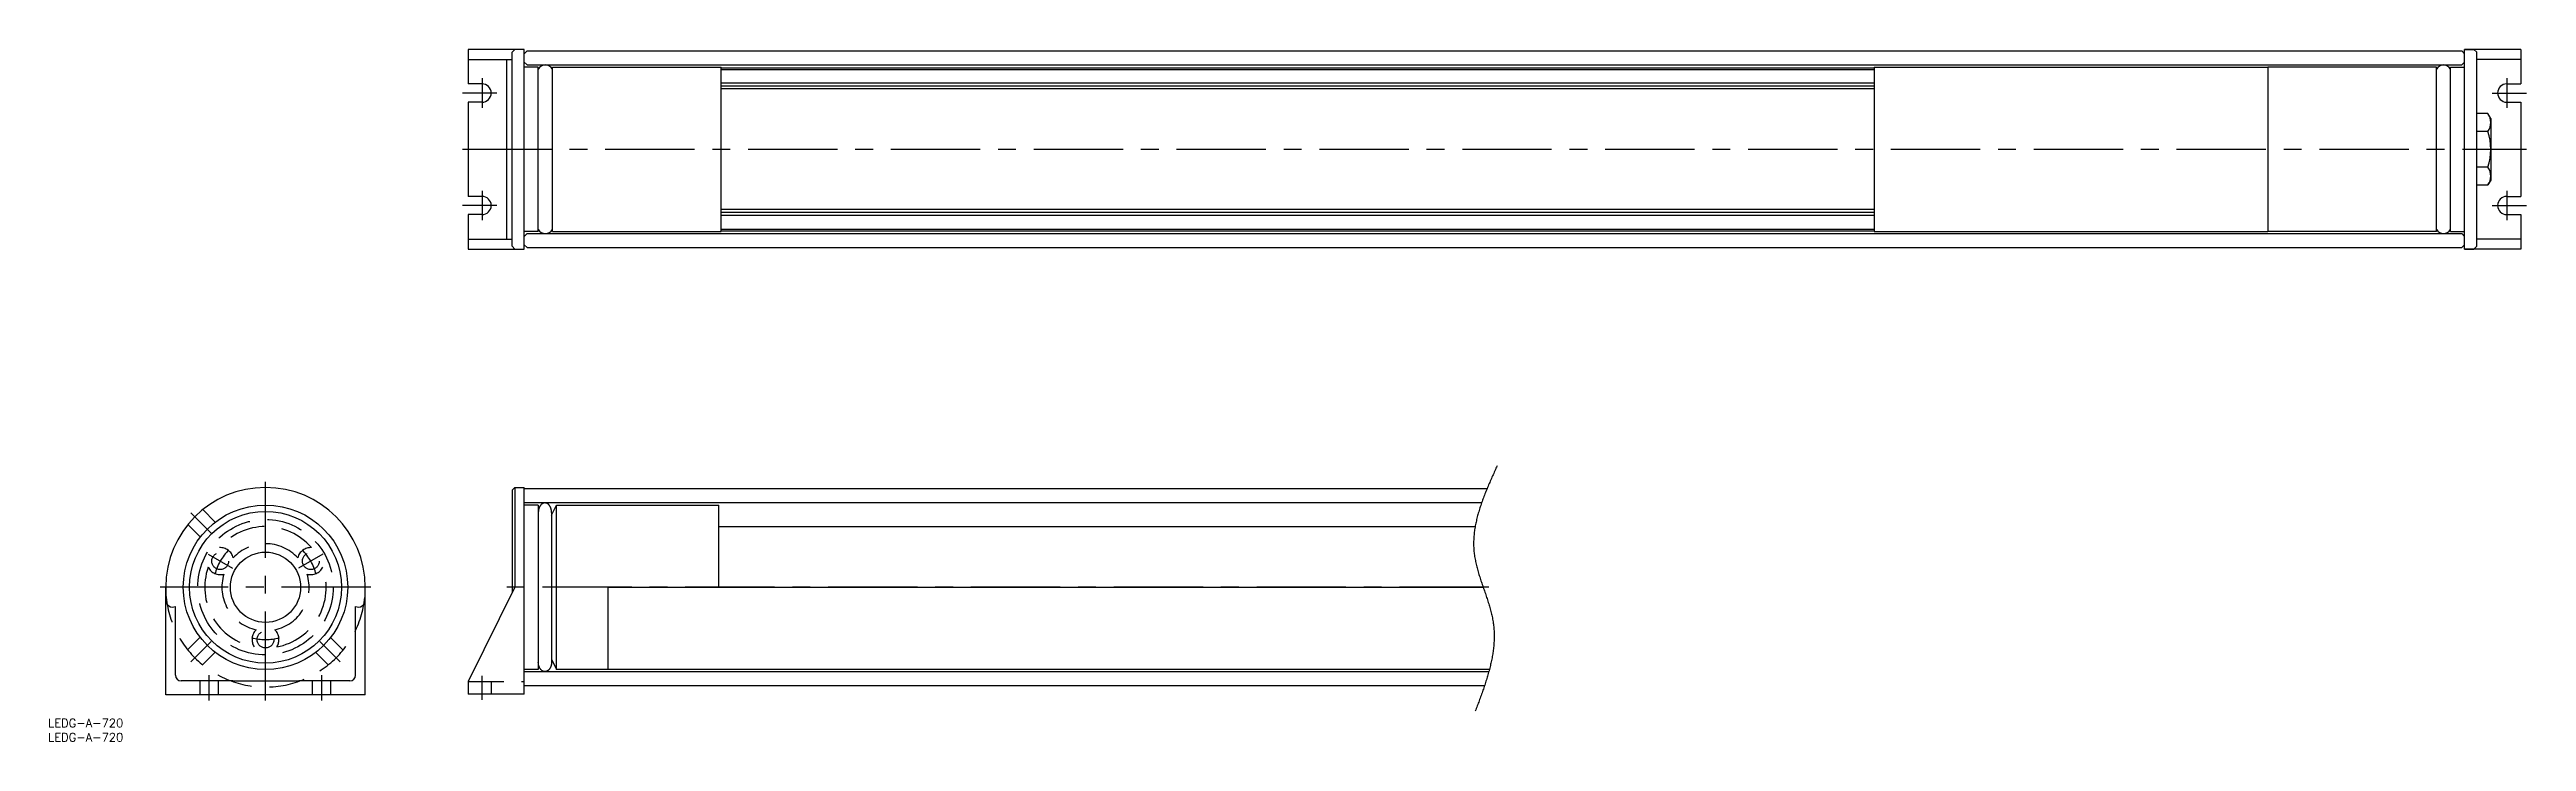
# Model space of a CAD drawing. Extents: x -649 to 232, y -211 to 36.
import ezdxf

# ---------------------------------------------------------------- set-up
doc = ezdxf.new("R2010")
doc.units = 0
doc.linetypes.add('CENTER', pattern=[50.8, 31.75, -6.35, 6.35, -6.35])
doc.linetypes.add('DASHED', pattern=[19.05, 12.7, -6.35])
doc.layers.get('0').update_dxf_attribs({"linetype": 'CONTINUOUS'})
doc.layers.add('CENTER', color=1, linetype='CENTER')
doc.styles.get("Standard").update_dxf_attribs({"font": 'txt.shx', "height": 3, "bigfont": 'bigfont.shx'})

msp = doc.modelspace()

# ---------------------------------------------------------------- linework, layer by layer
at = {"color": 7, "linetype": 'CONTINUOUS'}
for p, q in [((-480, 35.5), (-500, 35.5)), ((-500, 35.5), (-500, 23.25)), ((-483.3, 35.5), (-484.3, 34.5)), ((-480, -35.5), (-480, 35.5)), ((210, -35.5), (210, 35.5)), ((210, 35.5), (213.3, 35.5)), ((230, 35.5), (210, 35.5)), ((213.3, 35.5), (214.3, 34.5)), ((230, 35.5), (230, 23.25)), ((-500, 32), (-484.3, 32)), ((-486.3, 32), (-486.3, -32)), ((-484.3, -34.5), (-484.3, 34.5)), ((-479, 35), (-480, 34)), ((-480, 31), (-479, 30)), ((-475, 29.25), (-480, 29.25)), ((-479, 35), (209, 35)), ((-479, 30), (209, 30)), ((-475, -29.25), (-475, 29.25)), ((-470, -29.25), (-470, 29.25)), ((-470, 29.25), (-410, 29.25)), ((-410, -29.25), (-410, 29.25)), ((-410, 28.97), (0, 28.97)), ((-410, 28.37), (0, 28.37)), ((0, 29.25), (140, 29.25)), ((0, 29.25), (0, -29.25)), ((140, 29.25), (140, -29.25)), ((200, 29.25), (140, 29.25)), ((140, 29.25), (140, -29.25)), ((200, -29.25), (200, 29.25)), ((205, -29.25), (205, 29.25)), ((205, 29.25), (210, 29.25)), ((209, 35), (210, 34)), ((210, 31), (209, 30)), ((214.3, -34.5), (214.3, 34.5)), ((230, 32), (214.3, 32)), ((-495, 23.25), (-500, 23.25)), ((0, 23.5), (-410, 23.5)), ((0, 22.48), (-410, 22.48)), ((0, 21.48), (-410, 21.48)), ((140, 21.48), (140, -21.48)), ((225, 23.25), (230, 23.25)), ((-500, 16.75), (-500, -16.75)), ((-495, 16.75), (-500, 16.75)), ((218.32, 12.7), (214.3, 12.7)), ((219.3, 11), (218.32, 12.7)), ((219.3, 11), (219.3, -11)), ((225, 16.75), (230, 16.75)), ((230, 16.75), (230, -16.75)), ((218.32, 6.35), (214.3, 6.35)), ((218.32, -6.35), (214.3, -6.35)), ((-495, -16.75), (-500, -16.75)), ((214.3, -12.7), (218.32, -12.7)), ((219.3, -11), (218.32, -12.7)), ((225, -16.75), (230, -16.75)), ((-500, -23.25), (-500, -35.5)), ((-495, -23.25), (-500, -23.25)), ((0, -21.48), (-410, -21.48)), ((0, -22.48), (-410, -22.48)), ((0, -23.5), (-410, -23.5)), ((225, -23.25), (230, -23.25)), ((230, -23.25), (230, -35.5)), ((-500, -32), (-484.3, -32)), ((-483.3, -35.5), (-484.3, -34.5)), ((-475, -29.25), (-480, -29.25)), ((-479, -30), (-480, -31)), ((-479, -35), (-480, -34)), ((-479, -30), (209, -30)), ((-479, -35), (209, -35)), ((-470, -29.25), (-410, -29.25)), ((-410, -28.37), (0, -28.37)), ((-410, -28.97), (0, -28.97)), ((0, -29.25), (140, -29.25)), ((200, -29.25), (140, -29.25)), ((205, -29.25), (210, -29.25)), ((209, -30), (210, -31)), ((209, -35), (210, -34)), ((213.3, -35.5), (214.3, -34.5)), ((230, -32), (214.3, -32)), ((-500, -35.5), (-480, -35.5)), ((210, -35.5), (213.3, -35.5)), ((230, -35.5), (210, -35.5)), ((-483.3, -120.33), (-484.3, -121.33)), ((-484.3, -121.33), (-484.3, -157.74)), ((-483.3, -120.33), (-480, -120.33)), ((-483.3, -120.33), (-483.3, -155.83)), ((-480, -193.83), (-480, -120.33)), ((-137.66, -120.83), (-480, -120.83)), ((-139.58, -125.83), (-480, -125.83)), ((-475, -126.58), (-480, -126.58)), ((-475, -126.58), (-475, -185.08)), ((-470.3, -130.21), (-468.5, -126.58)), ((-470.3, -129.18), (-470.3, -182.48)), ((-468.5, -126.58), (-410.8, -126.58)), ((-468.5, -185.08), (-468.5, -126.58)), ((-410.8, -155.83), (-410.8, -126.58)), ((-141.86, -134.33), (-410.8, -134.33)), ((-607.52, -194.16), (-607.52, -155.83)), ((-536.52, -194.16), (-536.52, -155.83)), ((-483.3, -155.83), (-500, -189.33)), ((-450.2, -185.08), (-450.2, -155.83)), ((-450.2, -155.83), (-139, -155.83)), ((-604.02, -187.16), (-604.02, -162.66)), ((-540.02, -187.16), (-540.02, -162.66)), ((-470.3, -181.45), (-468.5, -185.08)), ((-583.69, -189.16), (-602.02, -189.16)), ((-595.27, -194.16), (-595.27, -189.16)), ((-588.77, -194.16), (-588.77, -189.16)), ((-583.69, -189.16), (-560.19, -189.16)), ((-542.02, -189.16), (-560.19, -189.16)), ((-555.27, -194.16), (-555.27, -189.16)), ((-548.77, -194.16), (-548.77, -189.16)), ((-500, -189.33), (-500, -193.83)), ((-475, -185.08), (-480, -185.08)), ((-480, -185.83), (-137, -185.83)), ((-480, -190.83), (-138.52, -190.83)), ((-136.8, -185.08), (-468.5, -185.08)), ((-536.52, -194.16), (-607.52, -194.16)), ((-480, -193.83), (-500, -193.83))]:
    msp.add_line(p, q, dxfattribs=at)
at = {"color": 3, "linetype": 'DASHED'}
for p, q in [((-589.88, -132.67), (-594.33, -128.22)), ((-595.18, -137.97), (-599.63, -133.52)), ((-595.24, -173.61), (-599.7, -178.07)), ((-548.85, -173.69), (-544.47, -178.07)), ((-589.95, -178.93), (-594.39, -183.38)), ((-554.16, -178.99), (-549.77, -183.38)), ((-500, -189.33), (-480, -189.33)), ((-491.75, -189.33), (-491.75, -193.83))]:
    msp.add_line(p, q, dxfattribs=at)
at = {"color": 3}
msp.add_polyline3d([(-134.04, -112.59, 0), (-134.24, -113.05, 0), (-134.45, -113.5, 0), (-134.66, -113.96, 0), (-134.86, -114.41, 0), (-135.07, -114.87, 0), (-135.27, -115.32, 0), (-135.47, -115.78, 0), (-135.68, -116.23, 0), (-135.88, -116.69, 0), (-136.08, -117.14, 0), (-136.28, -117.6, 0), (-136.48, -118.06, 0), (-136.68, -118.51, 0), (-136.87, -118.97, 0), (-137.07, -119.42, 0), (-137.26, -119.88, 0), (-137.45, -120.33, 0), (-137.64, -120.79, 0), (-137.83, -121.24, 0), (-138.01, -121.7, 0), (-138.19, -122.15, 0), (-138.38, -122.61, 0), (-138.55, -123.06, 0), (-138.73, -123.52, 0), (-138.9, -123.97, 0), (-139.07, -124.43, 0), (-139.24, -124.89, 0), (-139.4, -125.34, 0), (-139.56, -125.8, 0), (-139.72, -126.25, 0), (-139.88, -126.7, 0), (-140.03, -127.16, 0), (-140.17, -127.61, 0), (-140.32, -128.07, 0), (-140.46, -128.53, 0), (-140.59, -128.98, 0), (-140.73, -129.44, 0), (-140.85, -129.89, 0), (-140.98, -130.34, 0), (-141.1, -130.8, 0), (-141.21, -131.25, 0), (-141.32, -131.71, 0), (-141.43, -132.16, 0), (-141.53, -132.62, 0), (-141.62, -133.07, 0), (-141.72, -133.53, 0), (-141.8, -133.98, 0), (-141.88, -134.44, 0), (-141.96, -134.89, 0), (-142.03, -135.35, 0), (-142.09, -135.8, 0), (-142.15, -136.26, 0), (-142.2, -136.71, 0), (-142.25, -137.17, 0), (-142.29, -137.62, 0), (-142.32, -138.08, 0), (-142.35, -138.53, 0), (-142.38, -138.99, 0), (-142.39, -139.44, 0), (-142.4, -139.89, 0), (-142.4, -140.35, 0), (-142.4, -140.8, 0), (-142.39, -141.26, 0), (-142.37, -141.71, 0), (-142.34, -142.16, 0), (-142.31, -142.62, 0), (-142.27, -143.07, 0), (-142.22, -143.53, 0), (-142.17, -143.98, 0), (-142.11, -144.44, 0), (-142.04, -144.89, 0), (-141.96, -145.34, 0), (-141.88, -145.8, 0), (-141.79, -146.25, 0), (-141.7, -146.71, 0), (-141.6, -147.16, 0), (-141.5, -147.61, 0), (-141.39, -148.07, 0), (-141.28, -148.52, 0), (-141.16, -148.97, 0), (-141.03, -149.43, 0), (-140.91, -149.88, 0), (-140.78, -150.34, 0), (-140.64, -150.79, 0), (-140.5, -151.25, 0), (-140.37, -151.7, 0), (-140.22, -152.15, 0), (-140.08, -152.61, 0), (-139.93, -153.06, 0), (-139.78, -153.52, 0), (-139.63, -153.97, 0), (-139.47, -154.42, 0), (-139.32, -154.88, 0), (-139.17, -155.33, 0), (-139.01, -155.79, 0), (-138.85, -156.24, 0), (-138.7, -156.7, 0), (-138.54, -157.15, 0), (-138.39, -157.6, 0), (-138.23, -158.06, 0), (-138.08, -158.51, 0), (-137.92, -158.97, 0), (-137.77, -159.43, 0), (-137.62, -159.88, 0), (-137.47, -160.34, 0), (-137.33, -160.79, 0), (-137.19, -161.25, 0), (-137.04, -161.7, 0), (-136.91, -162.16, 0), (-136.77, -162.61, 0), (-136.64, -163.07, 0), (-136.51, -163.52, 0), (-136.39, -163.98, 0), (-136.27, -164.44, 0), (-136.15, -164.89, 0), (-136.04, -165.35, 0), (-135.94, -165.81, 0), (-135.84, -166.26, 0), (-135.74, -166.72, 0), (-135.65, -167.18, 0), (-135.57, -167.63, 0), (-135.5, -168.09, 0), (-135.42, -168.55, 0), (-135.36, -169, 0), (-135.31, -169.46, 0), (-135.25, -169.92, 0), (-135.21, -170.38, 0), (-135.18, -170.84, 0), (-135.15, -171.29, 0), (-135.12, -171.75, 0), (-135.11, -172.21, 0), (-135.1, -172.67, 0), (-135.09, -173.13, 0), (-135.09, -173.59, 0), (-135.1, -174.05, 0), (-135.12, -174.51, 0), (-135.13, -174.97, 0), (-135.16, -175.43, 0), (-135.19, -175.88, 0), (-135.23, -176.34, 0), (-135.27, -176.81, 0), (-135.31, -177.26, 0), (-135.37, -177.72, 0), (-135.42, -178.19, 0), (-135.48, -178.65, 0), (-135.55, -179.11, 0), (-135.62, -179.57, 0), (-135.7, -180.03, 0), (-135.78, -180.49, 0), (-135.86, -180.95, 0), (-135.95, -181.41, 0), (-136.04, -181.87, 0), (-136.14, -182.33, 0), (-136.24, -182.79, 0), (-136.35, -183.25, 0), (-136.45, -183.72, 0), (-136.57, -184.18, 0), (-136.68, -184.64, 0), (-136.8, -185.1, 0), (-136.92, -185.56, 0), (-137.05, -186.02, 0), (-137.18, -186.49, 0), (-137.31, -186.95, 0), (-137.45, -187.41, 0), (-137.58, -187.87, 0), (-137.72, -188.33, 0), (-137.87, -188.8, 0), (-138.01, -189.26, 0), (-138.16, -189.72, 0), (-138.31, -190.18, 0), (-138.46, -190.65, 0), (-138.62, -191.11, 0), (-138.77, -191.57, 0), (-138.93, -192.03, 0), (-139.09, -192.5, 0), (-139.25, -192.96, 0), (-139.42, -193.42, 0), (-139.58, -193.88, 0), (-139.75, -194.34, 0), (-139.91, -194.81, 0), (-140.08, -195.27, 0), (-140.25, -195.73, 0), (-140.42, -196.2, 0), (-140.59, -196.66, 0), (-140.77, -197.12, 0), (-140.94, -197.59, 0), (-141.11, -198.05, 0), (-141.29, -198.51, 0), (-141.46, -198.97, 0), (-141.63, -199.44, 0), (-141.81, -199.9, 0)], dxfattribs=at)
at = {"color": 7, "linetype": 'CONTINUOUS'}
for points in [[(-470.3, -129.18, 0), (-470.3, -129.1, 0), (-470.3, -129.01, 0), (-470.31, -128.93, 0), (-470.31, -128.85, 0), (-470.32, -128.77, 0), (-470.32, -128.69, 0), (-470.33, -128.61, 0), (-470.35, -128.53, 0), (-470.36, -128.44, 0), (-470.37, -128.37, 0), (-470.38, -128.29, 0), (-470.4, -128.21, 0), (-470.42, -128.13, 0), (-470.44, -128.05, 0), (-470.46, -127.97, 0), (-470.48, -127.9, 0), (-470.5, -127.82, 0), (-470.53, -127.75, 0), (-470.55, -127.67, 0), (-470.58, -127.6, 0), (-470.61, -127.53, 0), (-470.63, -127.46, 0), (-470.67, -127.39, 0), (-470.7, -127.32, 0), (-470.73, -127.25, 0), (-470.76, -127.18, 0), (-470.8, -127.12, 0), (-470.83, -127.05, 0), (-470.87, -126.99, 0), (-470.91, -126.93, 0), (-470.95, -126.87, 0), (-470.99, -126.81, 0), (-471.03, -126.75, 0), (-471.07, -126.7, 0), (-471.12, -126.64, 0), (-471.16, -126.59, 0), (-471.2, -126.54, 0), (-471.25, -126.49, 0), (-471.3, -126.44, 0), (-471.34, -126.39, 0), (-471.39, -126.35, 0), (-471.44, -126.31, 0), (-471.49, -126.26, 0), (-471.54, -126.22, 0), (-471.59, -126.19, 0), (-471.64, -126.15, 0), (-471.7, -126.12, 0), (-471.75, -126.08, 0), (-471.8, -126.05, 0), (-471.86, -126.03, 0), (-471.91, -126, 0), (-471.97, -125.97, 0), (-472.02, -125.95, 0), (-472.08, -125.93, 0), (-472.13, -125.91, 0), (-472.19, -125.89, 0), (-472.25, -125.88, 0), (-472.31, -125.86, 0), (-472.36, -125.85, 0), (-472.42, -125.84, 0), (-472.48, -125.84, 0), (-472.54, -125.83, 0), (-472.59, -125.83, 0), (-472.65, -125.83, 0), (-472.71, -125.83, 0), (-472.76, -125.83, 0), (-472.82, -125.84, 0), (-472.88, -125.84, 0), (-472.94, -125.85, 0), (-473, -125.86, 0), (-473.05, -125.88, 0), (-473.11, -125.89, 0), (-473.17, -125.91, 0), (-473.22, -125.93, 0), (-473.28, -125.95, 0), (-473.33, -125.97, 0), (-473.39, -126, 0), (-473.44, -126.03, 0), (-473.5, -126.05, 0), (-473.55, -126.08, 0), (-473.6, -126.12, 0), (-473.65, -126.15, 0), (-473.71, -126.19, 0), (-473.76, -126.22, 0), (-473.81, -126.26, 0), (-473.86, -126.31, 0), (-473.91, -126.35, 0), (-473.96, -126.39, 0), (-474, -126.44, 0), (-474.05, -126.49, 0), (-474.1, -126.54, 0), (-474.14, -126.59, 0), (-474.19, -126.64, 0), (-474.23, -126.7, 0), (-474.27, -126.75, 0), (-474.31, -126.81, 0), (-474.35, -126.87, 0), (-474.39, -126.93, 0), (-474.43, -126.99, 0), (-474.47, -127.05, 0), (-474.5, -127.12, 0), (-474.54, -127.18, 0), (-474.57, -127.25, 0), (-474.6, -127.32, 0), (-474.63, -127.39, 0), (-474.67, -127.46, 0), (-474.69, -127.53, 0), (-474.72, -127.6, 0), (-474.75, -127.67, 0), (-474.77, -127.75, 0), (-474.8, -127.82, 0), (-474.82, -127.9, 0), (-474.84, -127.97, 0), (-474.86, -128.05, 0), (-474.88, -128.13, 0), (-474.9, -128.21, 0), (-474.92, -128.29, 0), (-474.93, -128.37, 0), (-474.94, -128.44, 0), (-474.95, -128.53, 0), (-474.96, -128.61, 0), (-474.98, -128.69, 0), (-474.98, -128.77, 0), (-474.99, -128.85, 0), (-474.99, -128.93, 0), (-475, -129.01, 0), (-475, -129.1, 0), (-475, -129.18, 0)], [(-470.3, -182.48, 0), (-470.3, -182.56, 0), (-470.3, -182.64, 0), (-470.31, -182.72, 0), (-470.31, -182.81, 0), (-470.32, -182.89, 0), (-470.32, -182.97, 0), (-470.33, -183.05, 0), (-470.35, -183.13, 0), (-470.36, -183.21, 0), (-470.37, -183.29, 0), (-470.38, -183.37, 0), (-470.4, -183.45, 0), (-470.42, -183.53, 0), (-470.44, -183.61, 0), (-470.46, -183.69, 0), (-470.48, -183.76, 0), (-470.5, -183.84, 0), (-470.53, -183.91, 0), (-470.55, -183.99, 0), (-470.58, -184.06, 0), (-470.61, -184.13, 0), (-470.63, -184.2, 0), (-470.67, -184.27, 0), (-470.7, -184.34, 0), (-470.73, -184.41, 0), (-470.76, -184.47, 0), (-470.8, -184.54, 0), (-470.83, -184.6, 0), (-470.87, -184.67, 0), (-470.91, -184.73, 0), (-470.95, -184.79, 0), (-470.99, -184.85, 0), (-471.03, -184.91, 0), (-471.07, -184.96, 0), (-471.12, -185.02, 0), (-471.16, -185.07, 0), (-471.2, -185.12, 0), (-471.25, -185.17, 0), (-471.3, -185.22, 0), (-471.34, -185.26, 0), (-471.39, -185.31, 0), (-471.44, -185.35, 0), (-471.49, -185.39, 0), (-471.54, -185.43, 0), (-471.59, -185.47, 0), (-471.64, -185.51, 0), (-471.7, -185.54, 0), (-471.75, -185.57, 0), (-471.8, -185.6, 0), (-471.86, -185.63, 0), (-471.91, -185.66, 0), (-471.97, -185.69, 0), (-472.02, -185.71, 0), (-472.08, -185.73, 0), (-472.13, -185.75, 0), (-472.19, -185.76, 0), (-472.25, -185.78, 0), (-472.31, -185.79, 0), (-472.36, -185.8, 0), (-472.42, -185.81, 0), (-472.48, -185.82, 0), (-472.54, -185.82, 0), (-472.59, -185.83, 0), (-472.65, -185.83, 0), (-472.71, -185.83, 0), (-472.76, -185.82, 0), (-472.82, -185.82, 0), (-472.88, -185.81, 0), (-472.94, -185.8, 0), (-473, -185.79, 0), (-473.05, -185.78, 0), (-473.11, -185.76, 0), (-473.17, -185.75, 0), (-473.22, -185.73, 0), (-473.28, -185.71, 0), (-473.33, -185.69, 0), (-473.39, -185.66, 0), (-473.44, -185.63, 0), (-473.5, -185.6, 0), (-473.55, -185.57, 0), (-473.6, -185.54, 0), (-473.65, -185.51, 0), (-473.71, -185.47, 0), (-473.76, -185.43, 0), (-473.81, -185.39, 0), (-473.86, -185.35, 0), (-473.91, -185.31, 0), (-473.96, -185.26, 0), (-474, -185.22, 0), (-474.05, -185.17, 0), (-474.1, -185.12, 0), (-474.14, -185.07, 0), (-474.19, -185.02, 0), (-474.23, -184.96, 0), (-474.27, -184.91, 0), (-474.31, -184.85, 0), (-474.35, -184.79, 0), (-474.39, -184.73, 0), (-474.43, -184.67, 0), (-474.47, -184.6, 0), (-474.5, -184.54, 0), (-474.54, -184.47, 0), (-474.57, -184.41, 0), (-474.6, -184.34, 0), (-474.63, -184.27, 0), (-474.67, -184.2, 0), (-474.69, -184.13, 0), (-474.72, -184.06, 0), (-474.75, -183.99, 0), (-474.77, -183.91, 0), (-474.8, -183.84, 0), (-474.82, -183.76, 0), (-474.84, -183.69, 0), (-474.86, -183.61, 0), (-474.88, -183.53, 0), (-474.9, -183.45, 0), (-474.92, -183.37, 0), (-474.93, -183.29, 0), (-474.94, -183.21, 0), (-474.95, -183.13, 0), (-474.96, -183.05, 0), (-474.98, -182.97, 0), (-474.98, -182.89, 0), (-474.99, -182.81, 0), (-474.99, -182.72, 0), (-475, -182.64, 0), (-475, -182.56, 0), (-475, -182.48, 0)]]:
    msp.add_polyline3d(points, dxfattribs=at)
for radius in [29.25, 27, 12.5]:
    msp.add_circle((-572.02, -155.83), radius, dxfattribs=at)
at = {"color": 3, "linetype": 'DASHED'}
for centre, radius in [((-572.02, -155.83), 24.1), ((-588.13, -146.53), 3), ((-555.91, -146.53), 3), ((-572.02, -174.43), 3)]:
    msp.add_circle(centre, radius, dxfattribs=at)
at = {"color": 7, "linetype": 'CONTINUOUS'}
for centre, radius, start, end in [((-472.5, 27.15), 2.85, 28.69441, 151.30559), ((202.5, 27.15), 2.85, 28.69441, 151.30559), ((-495, 20), 3.25, 270, 90), ((225, 20), 3.25, 90, 270), ((213.68, 9.53), 5.62, 325.61575, 34.38425), ((198.28, 0), 21.02, 342.41205, 17.58795), ((213.68, -9.53), 5.62, 325.61575, 34.38425), ((-495, -20), 3.25, 270, 90), ((225, -20), 3.25, 90, 270), ((-472.5, -27.15), 2.85, 208.69441, 331.30559), ((202.5, -27.15), 2.85, 208.69441, 331.30559), ((-572.02, -155.83), 35.5, 0, 180), ((-605.04, -160.41), 2.47, 178.56154, 294.4918), ((-539.02, -160.37), 2.5, 246.41903, 358.88224), ((-602.02, -187.16), 2, 180, 270), ((-542.02, -187.16), 2, 270, 0)]:
    msp.add_arc(centre, radius, start, end, dxfattribs=at)
at = {"color": 3, "linetype": 'DASHED'}
for centre, radius, start, end in [((-572.02, -155.83), 21.6, 40.72648, 139.27352), ((-572.02, -155.83), 15.5, 42.39039, 137.60961), ((-572.02, -155.83), 21.6, 160.72648, 259.27352), ((-588.13, -146.53), 4.8, 206.8816, 286.14092), ((-588.13, -146.53), 4.8, 13.85908, 93.1184), ((-572.02, -155.83), 21.6, 280.72648, 19.27352), ((-555.91, -146.53), 4.8, 86.8816, 166.14092), ((-555.91, -146.53), 4.8, 253.85908, 333.1184), ((-572.02, -155.83), 35.5, 180, 0), ((-572.02, -155.83), 15.5, 162.39039, 257.60961), ((-572.02, -155.83), 15.5, 282.39039, 17.60961), ((-572.02, -174.43), 4.8, 133.85908, 213.1184), ((-572.02, -174.43), 4.8, 326.8816, 46.14092)]:
    msp.add_arc(centre, radius, start, end, dxfattribs=at)
at = {"layer": 'CENTER', "color": 1, "linetype": 'CENTER'}
for p, q in [((-489.75, 20), (-502, 20)), ((-495, 25.25), (-495, 14.75)), ((219.75, 20), (232, 20)), ((225, 25.25), (225, 14.75)), ((-502, 0), (232, 0)), ((-495, -14.75), (-495, -25.25)), ((225, -14.75), (225, -25.25)), ((-489.75, -20), (-502, -20)), ((219.75, -20), (232, -20)), ((-572.02, -196.16), (-572.02, -118.33)), ((-598.53, -129.31), (-591.29, -136.56)), ((-592.46, -144.03), (-583.8, -149.03)), ((-551.58, -144.03), (-560.24, -149.03)), ((-534.52, -155.83), (-609.52, -155.83)), ((-137, -155.83), (-486.3, -155.83)), ((-591.29, -175.1), (-598.53, -182.35)), ((-552.75, -175.1), (-545.5, -182.35)), ((-592.02, -196.16), (-592.02, -187.16)), ((-552.02, -196.16), (-552.02, -187.16)), ((-495, -195.83), (-495, -187.33))]:
    msp.add_line(p, q, dxfattribs=at)
for start, end in [(134.58786, 165.41214), (14.58786, 45.41214), (254.58786, 285.41214)]:
    msp.add_arc((-572.02, -155.83), 18.6, start, end, dxfattribs=at)

# ---------------------------------------------------------------- texts
at = {"color": 7, "linetype": 'CONTINUOUS'}
for p in [(-649.33, -205.64), (-649.33, -210.7)]:
    msp.add_text('LEDG-A-720', height=3, dxfattribs=at).set_placement(p)

doc.saveas('drawing.dxf')
